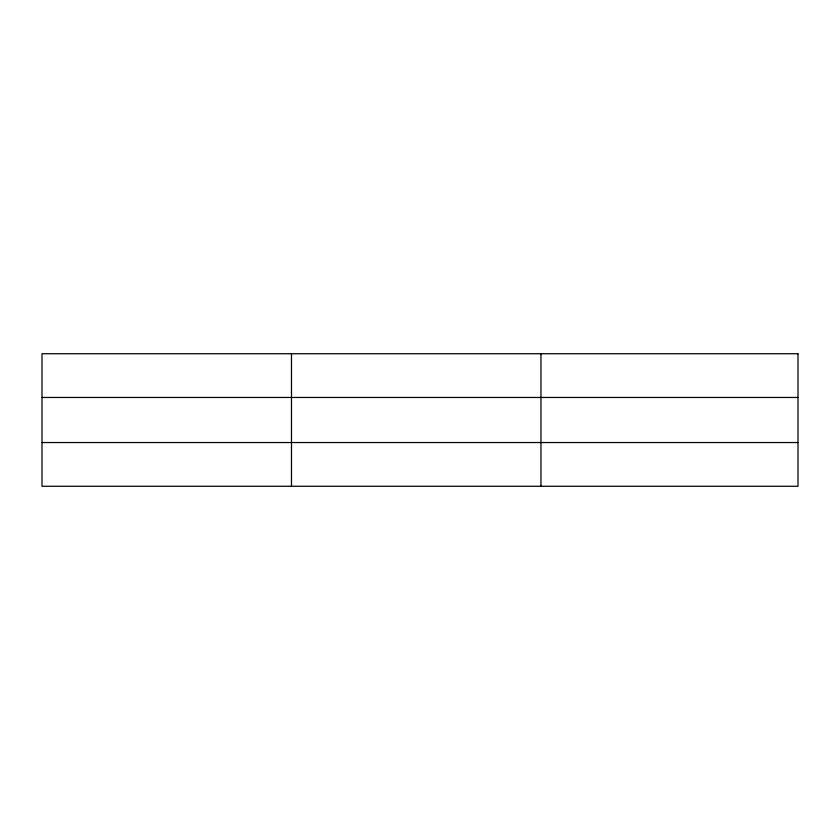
<?xml version="1.0" encoding="UTF-8"?>
<svg xmlns="http://www.w3.org/2000/svg" width="840" height="840" viewBox="0 0 840 840"><rect width="100%" height="100%" fill="white"/><g stroke="black" fill="none" stroke-linecap="round" stroke-linejoin="round"><path stroke-width="1.26" d="M291.48 486.266L291.48 353.735M540.96 486.266L540.96 353.735M42 397.467L798 397.467M42 442.533L798 442.533M798 353.735L798 486.266L42 486.266L42 353.735L798 353.735"/></g></svg>
